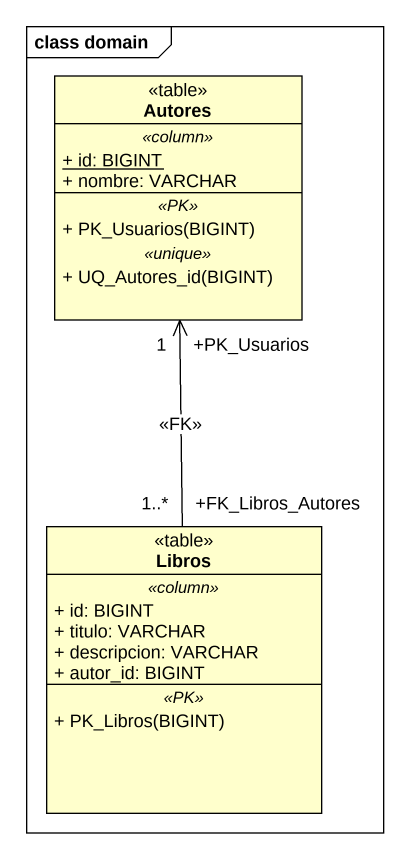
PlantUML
@startuml
mainframe class domain
hide circle
hide empty members
skinparam classAttributeIconSize 0
class Autores <<table>> {
  .. <<column>> ..
  {static} + id: BIGINT
  + nombre: VARCHAR
  .. <<PK>> ..
  + PK_Usuarios(BIGINT)
  .. <<unique>> ..
  + UQ_Autores_id(BIGINT)
}
class Libros <<table>> {
  .. <<column>> ..
  + id: BIGINT
  + titulo: VARCHAR
  + descripcion: VARCHAR
  + autor_id: BIGINT
  .. <<PK>> ..
  + PK_Libros(BIGINT)
}
Libros "+FK_Libros_Autores\n1..*" -up-> "+PK_Usuarios\n1" Autores : <<FK>>
@enduml
